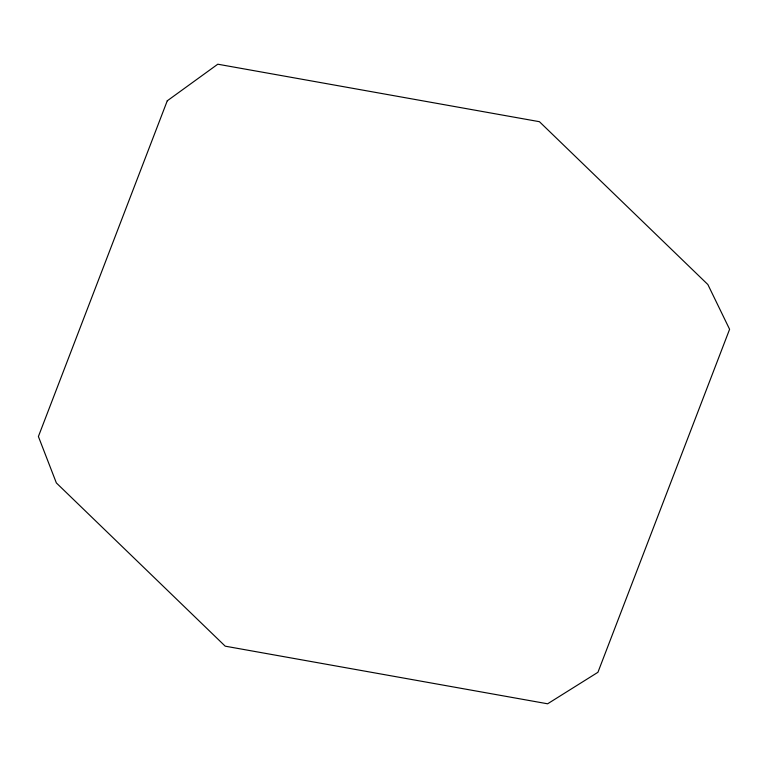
<?xml version="1.0" encoding="UTF-8"?>
<svg xmlns="http://www.w3.org/2000/svg" width="768" height="768" viewBox="0 0 768 768"><rect width="100%" height="100%" fill="white"/><g stroke="black" fill="none" stroke-linecap="round" stroke-linejoin="round"><path stroke-width="1.15" d="M167.261 100.81L38.4 436.512L56.362 482.938L225.216 646.176L547.622 703.795L597.936 672.288L729.6 329.29L707.866 284.534L539.424 121.69L217.795 64.205L167.261 100.81"/></g></svg>
